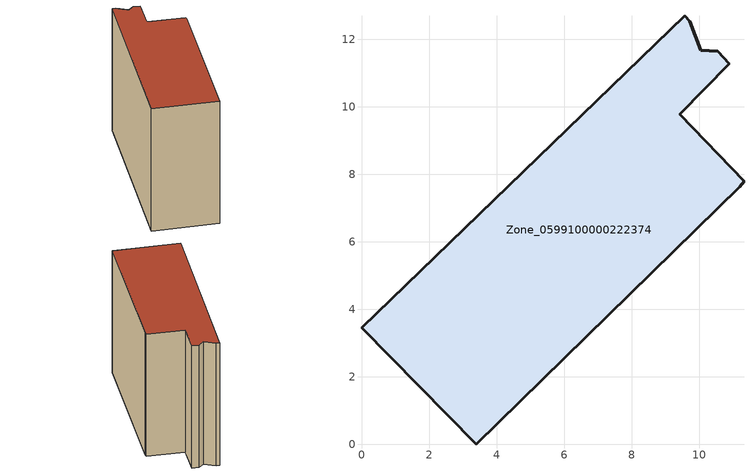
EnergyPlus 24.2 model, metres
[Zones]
Zone_0599100000222374
 floor ground (C_G): 10.55,11.65 10.9,11.28 9.43,9.78 11.33,7.79 11.21,7.63 3.4,0 0,3.45 9.57,12.7 9.72,12.54 10.04,11.67 z0
 wall outside (C_F): 9.57,12.7 0,3.45 3.4,0 11.21,7.63 11.33,7.79 9.43,9.78 10.9,11.28 10.55,11.65 10.04,11.67 9.72,12.54 9.57,12.7 z0:10
 roof outside (C_R): 10.9,11.28 10.55,11.65 10.04,11.67 9.72,12.54 9.57,12.7 0,3.45 3.4,0 11.21,7.63 11.33,7.79 9.43,9.78 z10
[BUILDING]
Pand.0599100000222374: North Axis=0; Terrain=City; Loads Convergence Tolerance Value=0.04; Temperature Convergence Tolerance Value=0.4; Solar Distribution=FullExterior; Maximum Number of Warmup Days=25; Minimum Number of Warmup Days=1
[Site:Location]
Rotterdam.The.Hague.AP_ZH_NLD Design_Conditions: Latitude=51.96; Longitude=4.45; Time Zone=1; Elevation=-4.5
[SITE:GROUNDTEMPERATURE:BUILDINGSURFACE]
18, 18, 18, 18, 18, 18, 18, 18, 18, 18, 18, 18
[MATERIAL] Thermal Absorptance=0.9; Solar Absorptance=0.7; Visible Absorptance=0.7
Name | Roughness | Thickness | Conductivity | Density | Specific Heat
G.TI.1946 | MediumSmooth | 0.15 | 1 | 540 | 1210
F.TI.1946 | Rough | 0.3 | 0.857143 | 1920 | 840
R.TI.1946 | MediumRough | 0.2 | 0.1 | 1500 | 1000
[CONSTRUCTION]
C_G: G.TI.1946
C_F: F.TI.1946
C_R: R.TI.1946
[ZONE]
Zone_0599100000222374: Type=1; Multiplier=1; Ceiling Height=Autocalculate; Volume=Autocalculate; Floor Area=autocalculate; Part of Total Floor Area=Yes
[ZONEINFILTRATION:DESIGNFLOWRATE]
Infil_Zone_0599100000222374: Zone or ZoneList or Space or SpaceList=Zone_0599100000222374; Schedule=AlwaysOn; Design Flow Rate Calculation Method=Flow/Area; Flow Rate per Floor Area=0.003; Constant Term Coefficient=1; Temperature Term Coefficient=0; Velocity Term Coefficient=0; Velocity Squared Term Coefficient=0
[HVACTEMPLATE:ZONE:IDEALLOADSAIRSYSTEM]
Zone_0599100000222374: Maximum Heating Supply Air Temperature=50; Minimum Cooling Supply Air Temperature=13; Maximum Heating Supply Air Humidity Ratio=0.0156; Minimum Cooling Supply Air Humidity Ratio=0.0077; Heating Limit=NoLimit; Cooling Limit=NoLimit; Dehumidification Control Type=ConstantSensibleHeatRatio; Cooling Sensible Heat Ratio=0.7; Dehumidification Setpoint=60; Humidification Control Type=None; Humidification Setpoint=30; Outdoor Air Method=None; Outdoor Air Flow Rate per Person=0.00944; Outdoor Air Flow Rate per Zone Floor Area=0; Outdoor Air Flow Rate per Zone=0; Demand Controlled Ventilation Type=None; Outdoor Air Economizer Type=NoEconomizer; Heat Recovery Type=None; Sensible Heat Recovery Effectiveness=0.7; Latent Heat Recovery Effectiveness=0.65
[ZONECONTROL:THERMOSTAT]
ThermostatControl_Zone_0599100000222374: Zone or ZoneList=Zone_0599100000222374; Control Type Schedule=DualSetpointControlType; Control 1=Thermostat_Zone_0599100000222374; Temperature Difference Between Cutout And Setpoint=0
[THERMOSTATSETPOINT:DUALSETPOINT]
Thermostat_Zone_0599100000222374: Heating Setpoint Temperature Schedule=HeatingSetpoint_Zone_0599100000222374; Cooling Setpoint Temperature Schedule=CoolingSetpoint_Zone_0599100000222374
[SCHEDULE:COMPACT]
HeatingSetpoint_Zone_0599100000222374: Through: 12/31, For: AllDays, Until: 24:00, 21
CoolingSetpoint_Zone_0599100000222374: Through: 12/31, For: AllDays, Until: 24:00, 24
DualSetpointControlType: Through: 12/31, For: AllDays, Until: 24:00, 4
AlwaysOn: Through: 12/31, For: AllDays, Until: 24:00, 1
